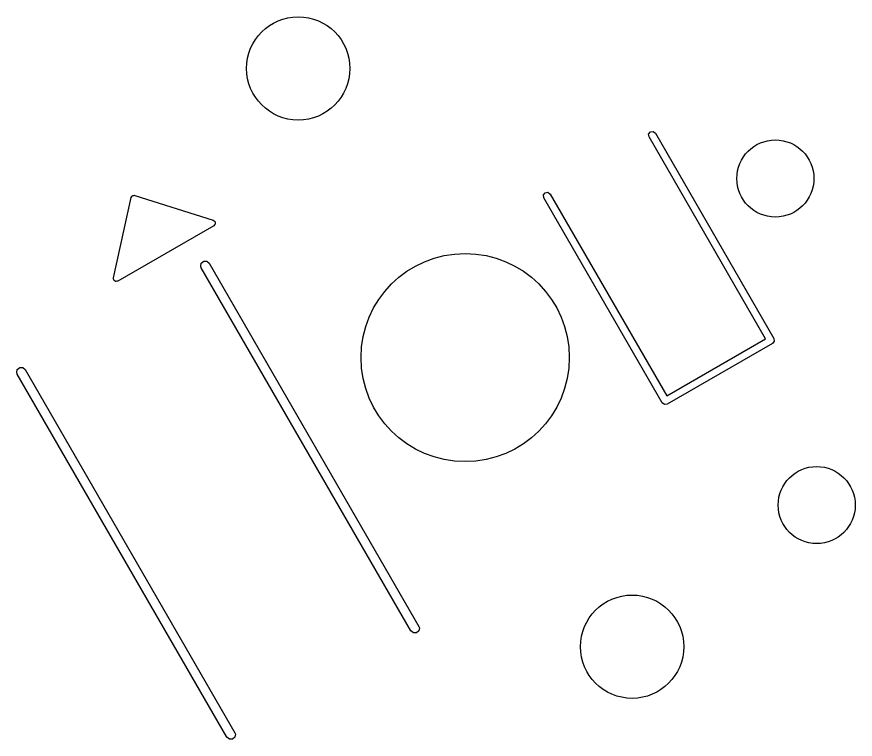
# Model space of a CAD drawing. Extents: x 191 to 317, y -162 to -60.
# Drawn here: x 280.36 to 294.18, y -114.67 to -102.77 of the extents above; entities that cross this region are included whole.
import ezdxf

# ---------------------------------------------------------------- set-up
doc = ezdxf.new("R2010")
doc.units = 0
doc.layers.add('BLACK', color=7, linetype='CONTINUOUS')

msp = doc.modelspace()

# ---------------------------------------------------------------- linework, layer by layer
at = {"layer": 'BLACK', "linetype": 'CONTINUOUS'}
for p, q in [((290.773, -104.701), (290.801, -104.664)), ((290.779, -104.746), (290.773, -104.701)), ((290.801, -104.664), (290.846, -104.658)), ((290.846, -104.658), (290.883, -104.686)), ((290.883, -104.686), (292.833, -108.064)), ((292.699, -108.072), (290.779, -104.746)), ((289.041, -105.701), (289.069, -105.664)), ((289.069, -105.664), (289.114, -105.658)), ((289.114, -105.658), (289.151, -105.686)), ((281.956, -107.068), (282.246, -105.745)), ((282.246, -105.745), (282.247, -105.743)), ((282.247, -105.741), (282.258, -105.728)), ((282.247, -105.743), (282.247, -105.741)), ((282.258, -105.728), (282.268, -105.714)), ((282.268, -105.714), (282.27, -105.714)), ((282.27, -105.714), (282.272, -105.712)), ((282.272, -105.712), (282.289, -105.71)), ((282.289, -105.71), (282.305, -105.707)), ((282.305, -105.707), (282.307, -105.709)), ((282.307, -105.709), (282.31, -105.708)), ((282.31, -105.708), (283.6, -106.118)), ((289.047, -105.746), (289.041, -105.701)), ((290.997, -109.124), (289.047, -105.746)), ((289.151, -105.686), (291.071, -109.012)), ((283.61, -106.209), (282.029, -107.122)), ((283.6, -106.118), (283.614, -106.13)), ((283.621, -106.195), (283.61, -106.209)), ((283.614, -106.13), (283.628, -106.141)), ((283.633, -106.181), (283.621, -106.195)), ((283.628, -106.141), (283.628, -106.142)), ((283.628, -106.142), (283.629, -106.143)), ((283.629, -106.143), (283.631, -106.161)), ((283.631, -106.161), (283.633, -106.179)), ((283.633, -106.179), (283.632, -106.18)), ((283.632, -106.18), (283.633, -106.181)), ((283.394, -106.876), (283.403, -106.826)), ((283.403, -106.901), (283.394, -106.876)), ((283.403, -106.826), (283.442, -106.793)), ((286.857, -112.884), (283.403, -106.901)), ((283.442, -106.793), (283.494, -106.793)), ((283.494, -106.793), (283.533, -106.826)), ((283.533, -106.826), (286.987, -112.809)), ((281.959, -107.085), (281.956, -107.068)), ((281.961, -107.103), (281.959, -107.085)), ((281.962, -107.104), (281.961, -107.103)), ((281.962, -107.105), (281.962, -107.104)), ((281.977, -107.116), (281.962, -107.105)), ((281.991, -107.127), (281.977, -107.116)), ((281.993, -107.127), (281.991, -107.127)), ((281.994, -107.127), (281.993, -107.127)), ((282.012, -107.124), (281.994, -107.127)), ((282.029, -107.122), (282.012, -107.124)), ((291.071, -109.012), (292.699, -108.072)), ((292.811, -108.146), (291.079, -109.146)), ((292.839, -108.109), (292.811, -108.146)), ((292.833, -108.064), (292.839, -108.109)), ((292.839, -108.109), (292.839, -108.109)), ((280.372, -108.576), (280.411, -108.543)), ((280.411, -108.543), (280.463, -108.543)), ((280.463, -108.543), (280.502, -108.576)), ((280.363, -108.626), (280.372, -108.576)), ((280.372, -108.651), (280.363, -108.626)), ((283.826, -114.634), (280.372, -108.651)), ((280.502, -108.576), (283.956, -114.559)), ((291.033, -109.152), (290.997, -109.124)), ((290.997, -109.124), (290.997, -109.124)), ((291.079, -109.146), (291.033, -109.152)), ((286.987, -112.809), (286.996, -112.834)), ((286.996, -112.834), (286.987, -112.884)), ((286.897, -112.917), (286.857, -112.884)), ((286.948, -112.917), (286.897, -112.917)), ((286.987, -112.884), (286.948, -112.917)), ((283.866, -114.667), (283.826, -114.634)), ((283.956, -114.634), (283.917, -114.667)), ((283.956, -114.559), (283.965, -114.584)), ((283.965, -114.584), (283.956, -114.634)), ((283.917, -114.667), (283.866, -114.667))]:
    msp.add_line(p, q, dxfattribs=at)
at = {"layer": 'BLACK'}
for centre, radius in [((285, -103.617), 0.8509), ((292.86, -105.43), 0.635), ((287.75, -108.38), 1.7145), ((293.541, -110.81), 0.635), ((290.5, -113.143), 0.8509)]:
    msp.add_circle(centre, radius, dxfattribs=at)

doc.saveas('drawing.dxf')
